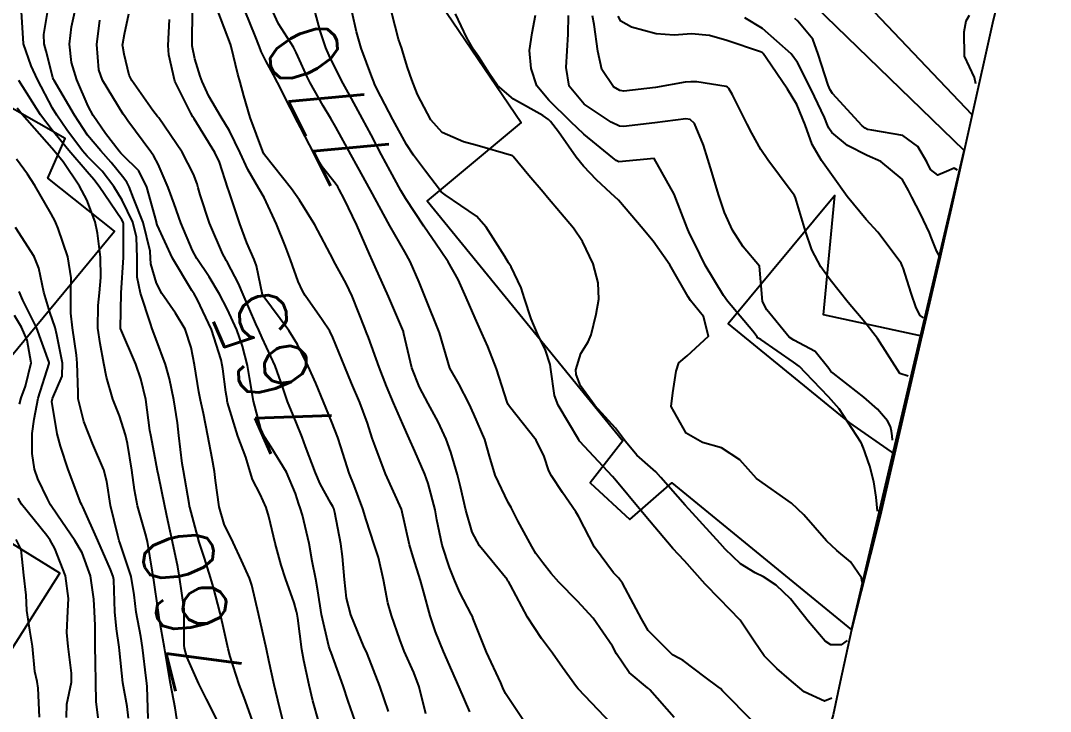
# Model space of a CAD drawing. Header units: metres. Extents: x 318500 to 325275, y 7408834 to 7428799.
# Drawn here: x 323634.9 to 323693.1, y 7419342.5 to 7419381.5 of the extents above; entities that cross this region are included whole.
import ezdxf
from ezdxf.enums import TextEntityAlignment as Align

# ---------------------------------------------------------------- set-up
doc = ezdxf.new("R2010")
doc.units = ezdxf.units.M
doc.header["$MEASUREMENT"] = 0
for name, color, linetype in [('Area', 45, 'Continuous'), ('Cotas', 45, 'Continuous'), ('Curvas de Nivel 1m', 11, 'Continuous'), ('Curvas de Nivel 5m', 15, 'Continuous'), ('Edificações', 30, 'Continuous'), ('Vias Primárias', 230, 'Continuous')]:
    doc.layers.add(name, color=color, linetype=linetype)
doc.styles.add('Style-STANDARD', font='STANDARD.shx')

msp = doc.modelspace()

# ---------------------------------------------------------------- linework, layer by layer
at = {"layer": 'Area'}
msp.add_lwpolyline([(323692.147, 7419391.108), (323689.797, 7419381.379), (323687.471, 7419370.896), (323683.449, 7419353.542), (323681.836, 7419347.131), (323681.204, 7419344.196), (323680.814, 7419342.327), (323679.51, 7419337.956), (323678.431, 7419332.738), (323676.787, 7419326.72), (323676.38, 7419323.854), (323673.704, 7419311.656), (323671.859, 7419305.106), (323669.22, 7419292.417)], dxfattribs=at)
at = {"layer": 'Curvas de Nivel 1m', "flags": 128}
for points, elevation in [([(323648.004, 7419342.034), (323647.557, 7419343.296), (323647.285, 7419344.045), (323646.771, 7419345.616), (323646.654, 7419346.055), (323646.36, 7419347.401), (323646.202, 7419348.063), (323645.822, 7419349.506), (323645.667, 7419350.071), (323645.321, 7419351.161), (323645.026, 7419352.081), (323644.495, 7419354.044), (323644.484, 7419354.089), (323644.478, 7419354.117), (323644.452, 7419354.264), (323644.13, 7419356.093), (323644.064, 7419356.506), (323643.872, 7419358.096), (323643.795, 7419358.813), (323643.595, 7419360.099), (323643.348, 7419361.296), (323643.126, 7419362.104), (323642.572, 7419363.573), (323642.375, 7419364.113), (323642.273, 7419364.426), (323641.705, 7419366.124), (323641.526, 7419367.034), (323641.516, 7419368.127), (323641.479, 7419369.296), (323641.271, 7419370.131), (323640.679, 7419371.375), (323640.202, 7419372.147), (323639.55, 7419373.009), (323638.707, 7419373.866), (323638.435, 7419374.173), (323637.555, 7419375.354), (323636.988, 7419376.188), (323636.746, 7419376.578), (323635.897, 7419378.203), (323635.536, 7419378.967), (323635.099, 7419380.215), (323635.002, 7419382.032)], 761), ([(323649.753, 7419342.015), (323649.552, 7419342.763), (323649.251, 7419344.021), (323648.959, 7419345.395), (323648.821, 7419346.025), (323648.37, 7419348.03), (323647.992, 7419349.642), (323647.857, 7419350.038), (323647.419, 7419351.03), (323646.932, 7419352.052), (323646.435, 7419353.087), (323646.143, 7419354.065), (323645.946, 7419355.549), (323645.881, 7419356.069), (323645.749, 7419356.802), (323645.512, 7419358.075), (323645.259, 7419359.339), (323645.097, 7419360.082), (323645.007, 7419360.555), (323644.751, 7419362.087), (323644.565, 7419363.065), (323644.227, 7419364.094), (323643.688, 7419365.005), (323642.916, 7419366.107), (323642.616, 7419366.7), (323642.297, 7419367.786), (323642.274, 7419368.115), (323642.252, 7419368.499), (323641.856, 7419370.122), (323641.322, 7419371.489), (323641.075, 7419372.134), (323640.948, 7419372.391), (323640.696, 7419372.717), (323640.055, 7419373.501), (323639.469, 7419374.159), (323638.723, 7419375.058), (323637.976, 7419376.178), (323636.828, 7419378.13), (323636.799, 7419378.19), (323636.771, 7419378.298), (323636.38, 7419379.79), (323636.274, 7419380.198), (323636.262, 7419380.734), (323636.5, 7419382.195)], 762), ([(323651.758, 7419341.988), (323651.431, 7419343.123), (323651.237, 7419343.996), (323650.936, 7419345.395), (323650.819, 7419346.003), (323650.584, 7419347.79), (323650.548, 7419348.007), (323650.519, 7419348.156), (323650.376, 7419348.646), (323649.898, 7419350.015), (323649.649, 7419350.77), (323649.311, 7419352.021), (323648.953, 7419353.514), (323648.798, 7419354.027), (323648.457, 7419354.779), (323648.03, 7419355.601), (323647.897, 7419356.039), (323647.648, 7419356.877), (323647.21, 7419358.049), (323646.629, 7419359.958), (323646.603, 7419360.059), (323646.593, 7419360.122), (323646.535, 7419360.541), (323646.349, 7419361.864), (323646.314, 7419362.064), (323646.254, 7419362.365), (323645.709, 7419364.073), (323644.903, 7419365.788), (323644.737, 7419366.088), (323644.691, 7419366.169), (323644.612, 7419366.282), (323643.514, 7419368.101), (323642.658, 7419369.986), (323642.619, 7419370.111), (323642.605, 7419370.167), (323642.063, 7419372.119), (323641.613, 7419373.041), (323640.708, 7419373.927), (323640.601, 7419374.034), (323640.509, 7419374.143), (323639.738, 7419375.142), (323639.032, 7419376.166), (323638.748, 7419376.684), (323638.11, 7419378.177), (323637.813, 7419379.147), (323637.698, 7419380.181), (323637.813, 7419381.172), (323638.048, 7419382.178)], 763), ([(323660.299, 7419342.488), (323659.689, 7419343.879), (323659.277, 7419344.833), (323658.804, 7419345.893), (323658.357, 7419347.019), (323658.06, 7419347.905), (323657.694, 7419349.222), (323657.519, 7419349.913), (323657.096, 7419351.233), (323656.89, 7419351.923), (323656.45, 7419353.93), (323655.544, 7419355.939), (323654.948, 7419357.491), (323654.791, 7419357.947), (323654.513, 7419358.797), (323654.084, 7419359.957), (323653.624, 7419361.047), (323653.242, 7419361.97), (323652.575, 7419363.63), (323652.388, 7419363.983), (323651.96, 7419364.619), (323651.012, 7419366.004), (323650.862, 7419366.255), (323650.618, 7419366.793), (323650.17, 7419368.015), (323649.902, 7419368.757), (323649.385, 7419370.023), (323648.683, 7419371.534), (323648.39, 7419372.034), (323647.76, 7419373.104), (323647.333, 7419374.051), (323646.729, 7419375.3), (323646.27, 7419376.067), (323645.574, 7419377.262), (323645.192, 7419378.084), (323645.078, 7419378.39), (323644.783, 7419379.365), (323644.628, 7419380.092), (323644.62, 7419380.265), (323644.638, 7419382.092)], 767), ([(323663.442, 7419341.833), (323662.315, 7419343.519), (323662.169, 7419343.852), (323662.041, 7419344.135), (323661.231, 7419345.861), (323660.493, 7419347.744), (323660.441, 7419347.869), (323660.372, 7419348.001), (323659.735, 7419349.225), (323659.453, 7419349.884), (323659.156, 7419350.643), (323658.743, 7419351.895), (323658.442, 7419353.337), (323658.337, 7419353.902), (323657.945, 7419355.388), (323657.751, 7419355.911), (323657.198, 7419357.211), (323656.882, 7419357.924), (323656.512, 7419358.736), (323655.997, 7419359.935), (323655.603, 7419360.876), (323655.177, 7419361.944), (323654.575, 7419363.629), (323654.456, 7419363.952), (323654.378, 7419364.158), (323653.66, 7419365.964), (323653.324, 7419366.676), (323652.63, 7419367.933), (323652.614, 7419367.965), (323652.603, 7419367.98), (323652.585, 7419368.026), (323651.555, 7419369.997), (323650.68, 7419371.373), (323650.224, 7419372.015), (323648.709, 7419373.942), (323648.674, 7419373.995), (323648.656, 7419374.031), (323648.614, 7419374.129), (323647.906, 7419376.043), (323647.535, 7419377.272), (323647.329, 7419378.052), (323647.207, 7419378.489), (323646.827, 7419380.06), (323646.792, 7419380.189), (323646.068, 7419382.071)], 768), ([(323668.291, 7419341.81), (323666.42, 7419343.789), (323666.321, 7419343.911), (323665.532, 7419345.002), (323664.957, 7419345.811), (323664.352, 7419346.636), (323663.556, 7419347.832), (323662.593, 7419349.651), (323662.481, 7419349.849), (323662.448, 7419349.897), (323662.401, 7419349.965), (323660.839, 7419351.866), (323660.432, 7419352.64), (323660.067, 7419353.876), (323659.774, 7419355.191), (323659.597, 7419355.883), (323659.222, 7419357.156), (323658.966, 7419357.893), (323658.515, 7419358.868), (323657.941, 7419359.909), (323657.449, 7419360.826), (323657.031, 7419361.923), (323656.579, 7419363.84), (323656.559, 7419363.93), (323656.546, 7419363.965), (323655.716, 7419365.939), (323654.957, 7419367.616), (323654.804, 7419367.948), (323654.636, 7419368.339), (323653.918, 7419369.961), (323653.199, 7419371.455), (323652.92, 7419371.977), (323652.839, 7419372.125), (323652.694, 7419372.34), (323651.968, 7419373.257), (323651.516, 7419373.998), (323650.732, 7419375.483), (323650.455, 7419376.013), (323650.181, 7419376.583), (323649.439, 7419378.023), (323649.209, 7419378.461), (323648.782, 7419379.256), (323648.52, 7419379.776), (323648.422, 7419380.044), (323648.19, 7419380.655), (323647.617, 7419382.052)], 769), ([(323676.294, 7419341.93), (323674.567, 7419343.686), (323674.441, 7419343.808), (323674.322, 7419343.899), (323673.578, 7419344.448), (323672.337, 7419345.382), (323672.129, 7419345.504), (323671.729, 7419345.719), (323670.36, 7419347.094), (323669.985, 7419347.746), (323669.543, 7419348.592), (323668.915, 7419349.762), (323668.69, 7419350.053), (323668.406, 7419350.344), (323667.341, 7419351.781), (323666.446, 7419353.505), (323666.285, 7419353.792), (323665.537, 7419354.875), (323664.911, 7419355.813), (323664.764, 7419356.105), (323664.486, 7419356.904), (323664.048, 7419357.827), (323662.528, 7419359.728), (323662.453, 7419359.851), (323662.402, 7419359.981), (323661.812, 7419361.857), (323661.305, 7419363.127), (323660.975, 7419363.866), (323660.593, 7419364.719), (323660.092, 7419365.878), (323659.637, 7419366.901), (323659.076, 7419367.893), (323658.64, 7419368.539), (323657.704, 7419369.914), (323656.683, 7419371.457), (323656.396, 7419371.933), (323655.798, 7419373.036), (323655.316, 7419373.944), (323654.727, 7419375.065), (323654.243, 7419375.965), (323653.611, 7419377.118), (323653.151, 7419377.976), (323652.777, 7419378.702), (323652.355, 7419379.556), (323652.168, 7419379.989), (323651.858, 7419380.94), (323651.573, 7419381.999)], 771), ([(323680.73, 7419343.27), (323680.312, 7419343.09), (323679.173, 7419343.621), (323678.327, 7419344.334), (323677.634, 7419344.942), (323676.902, 7419345.652), (323676.352, 7419346.474), (323675.556, 7419347.672), (323674.388, 7419348.872), (323673.573, 7419349.698), (323672.413, 7419351.024), (323672.077, 7419351.375), (323671.751, 7419351.72), (323670.443, 7419353.271), (323670.05, 7419353.746), (323668.478, 7419355.62), (323668.344, 7419355.771), (323666.5, 7419357.753), (323666.485, 7419357.775), (323666.45, 7419357.842), (323665.291, 7419359.809), (323665.084, 7419360.358), (323664.879, 7419361.815), (323664.841, 7419362.103), (323664.566, 7419362.906), (323664.123, 7419363.827), (323663.752, 7419364.673), (323663.384, 7419365.838), (323663.204, 7419366.429), (323662.628, 7419367.611), (323662.49, 7419367.851), (323662.28, 7419368.209), (323661.223, 7419369.864), (323660.669, 7419370.477), (323658.903, 7419371.681), (323658.689, 7419371.845), (323658.64, 7419371.901), (323657.799, 7419373.012), (323657.115, 7419373.924), (323656.719, 7419374.53), (323655.949, 7419375.942), (323655.047, 7419377.675), (323654.923, 7419377.958), (323654.879, 7419378.066), (323654.774, 7419378.338), (323654.168, 7419379.966), (323653.894, 7419380.879), (323653.649, 7419381.972)], 772), ([(323681.59, 7419346.52), (323681.248, 7419346.274), (323680.681, 7419346.268), (323680.353, 7419346.484), (323679.396, 7419347.62), (323678.389, 7419348.878), (323677.592, 7419349.642), (323676.864, 7419350.113), (323676.407, 7419350.333), (323675.583, 7419350.844), (323674.703, 7419351.686), (323674.425, 7419351.993), (323672.858, 7419353.706), (323672.457, 7419354.153), (323671.077, 7419355.731), (323670.789, 7419356.041), (323670.486, 7419356.3), (323669.728, 7419356.987), (323669.091, 7419357.761), (323668.511, 7419358.506), (323667.362, 7419359.782), (323666.547, 7419360.891), (323666.291, 7419361.529), (323666.282, 7419361.794), (323666.569, 7419362.731), (323666.977, 7419363.385), (323667.144, 7419363.784), (323667.438, 7419364.946), (323667.571, 7419365.786), (323667.539, 7419366.706), (323667.255, 7419367.791), (323666.649, 7419369.052), (323666.142, 7419369.805), (323664.686, 7419371.531), (323664.434, 7419371.824), (323663.63, 7419372.767), (323662.751, 7419373.849), (323662.71, 7419373.882), (323662.658, 7419373.904), (323660.719, 7419374.475), (323659.94, 7419374.67), (323658.73, 7419375.2), (323658.099, 7419375.91), (323657.34, 7419377.343), (323657.115, 7419377.925), (323657.023, 7419378.176), (323656.779, 7419378.877), (323656.541, 7419379.687), (323656.457, 7419379.935), (323656.265, 7419380.471), (323655.893, 7419381.944)], 773), ([(323682.45, 7419349.82), (323682.405, 7419350.065), (323681.782, 7419350.957), (323681.018, 7419351.601), (323680.428, 7419352.141), (323679.141, 7419353.623), (323678.46, 7419354.267), (323676.48, 7419355.66), (323675.545, 7419356.729), (323674.497, 7419357.393), (323673.429, 7419357.701), (323672.508, 7419358.23), (323671.669, 7419359.723), (323671.755, 7419360.509), (323671.952, 7419361.726), (323672.091, 7419362.198), (323672.569, 7419362.597), (323673.769, 7419363.702), (323673.493, 7419364.81), (323672.756, 7419365.718), (323672.613, 7419365.931), (323671.581, 7419367.731), (323670.653, 7419369.06), (323670.342, 7419369.432), (323670.085, 7419369.749), (323668.684, 7419371.378), (323668.261, 7419371.776), (323667.443, 7419372.534), (323666.705, 7419373.3), (323666.3, 7419373.804), (323665.311, 7419375.234), (323664.86, 7419375.819), (323664.742, 7419375.933), (323664.417, 7419376.153), (323662.758, 7419377.075), (323661.854, 7419377.864), (323661.413, 7419378.507), (323660.786, 7419379.493), (323660.51, 7419379.883), (323660.138, 7419380.548), (323659.483, 7419381.893)], 774), ([(323684.16, 7419357.84), (323684.136, 7419358.072), (323684.103, 7419358.334), (323684.035, 7419358.599), (323683.872, 7419358.918), (323683.31, 7419359.572), (323682.54, 7419360.264), (323680.801, 7419361.606), (323680.667, 7419361.715), (323680.563, 7419361.872), (323679.786, 7419362.835), (323678.578, 7419363.469), (323678.314, 7419363.643), (323677.066, 7419365.193), (323676.822, 7419365.658), (323676.64, 7419367.66), (323675.729, 7419368.752), (323675.129, 7419369.683), (323674.675, 7419370.682), (323674.338, 7419371.695), (323673.964, 7419372.957), (323673.74, 7419373.705), (323673.493, 7419374.48), (323672.98, 7419375.716), (323672.743, 7419375.931), (323672.498, 7419375.968), (323670.74, 7419375.74), (323668.967, 7419375.536), (323668.737, 7419375.564), (323668.281, 7419375.777), (323666.755, 7419376.803), (323665.912, 7419377.809), (323665.727, 7419378.864), (323665.796, 7419379.81), (323665.853, 7419380.761), (323665.86, 7419381.81)], 776), ([(323685.03, 7419361.44), (323684.575, 7419361.603), (323683.299, 7419363.573), (323682.594, 7419364.491), (323681.65, 7419365.594), (323680.629, 7419366.89), (323680.111, 7419367.618), (323679.597, 7419368.573), (323679.236, 7419369.631), (323678.688, 7419371.51), (323678.632, 7419371.641), (323678.438, 7419371.898), (323677.121, 7419373.656), (323676.726, 7419374.245), (323676.223, 7419375.156), (323675.955, 7419375.672), (323675.12, 7419377.33), (323674.925, 7419377.688), (323674.847, 7419377.765), (323674.771, 7419377.798), (323673.114, 7419378.056), (323672.773, 7419378.065), (323672.459, 7419378.037), (323670.77, 7419377.74), (323668.997, 7419377.536), (323668.767, 7419377.566), (323668.408, 7419377.775), (323667.752, 7419378.758), (323667.527, 7419379.789), (323667.313, 7419381.292), (323667.226, 7419381.794)], 777), ([(323685.9, 7419364.73), (323685.715, 7419364.874), (323685.488, 7419365.311), (323685.205, 7419366.138), (323684.749, 7419367.558), (323684.723, 7419367.64), (323684.643, 7419367.832), (323683.32, 7419369.573), (323682.671, 7419370.298), (323681.599, 7419371.596), (323680.708, 7419372.838), (323680.14, 7419373.619), (323679.618, 7419374.516), (323679.217, 7419375.633), (323678.757, 7419376.784), (323678.228, 7419377.645), (323677.033, 7419379.412), (323676.847, 7419379.659), (323676.791, 7419379.711), (323676.697, 7419379.756), (323674.801, 7419380.398), (323673.828, 7419380.681), (323672.806, 7419380.765), (323671.829, 7419380.706), (323670.806, 7419380.779), (323669.422, 7419381.149), (323668.816, 7419381.478), (323668.673, 7419381.772)], 778), ([(323688.86, 7419377.94), (323688.782, 7419378.314), (323688.216, 7419379.509), (323688.19, 7419380.886), (323688.314, 7419381.508), (323688.499, 7419381.83)], 781), ([(323653.827, 7419341.957), (323653.434, 7419343.096), (323653.145, 7419343.967), (323652.469, 7419345.847), (323652.417, 7419345.979), (323652.343, 7419346.193), (323651.917, 7419347.987), (323651.718, 7419349.325), (323651.603, 7419349.992), (323651.402, 7419350.998), (323651.224, 7419351.998), (323650.854, 7419353.594), (323650.725, 7419354.006), (323650.656, 7419354.211), (323650.458, 7419354.816), (323649.948, 7419356.015), (323649.077, 7419357.438), (323648.7, 7419358.028), (323648.507, 7419358.474), (323648.088, 7419360.037), (323647.867, 7419361.364), (323647.758, 7419362.042), (323647.475, 7419363.138), (323647.144, 7419364.052), (323646.598, 7419365.241), (323646.169, 7419366.067), (323645.588, 7419367.044), (323644.888, 7419368.086), (323644.637, 7419368.537), (323643.992, 7419370.097), (323643.604, 7419371.173), (323643.263, 7419372.104), (323642.703, 7419373.418), (323642.464, 7419373.87), (323642.301, 7419374.116), (323641.003, 7419375.869), (323640.811, 7419376.139), (323640.741, 7419376.234), (323639.563, 7419378.158), (323639.351, 7419378.736), (323639.24, 7419380.163), (323639.42, 7419381.552)], 764), ([(323657.818, 7419342.386), (323657.444, 7419343.913), (323657.13, 7419344.72), (323656.594, 7419345.926), (323656.35, 7419346.585), (323655.883, 7419347.935), (323655.672, 7419348.642), (323655.418, 7419349.94), (323655.147, 7419351.204), (323654.903, 7419351.945), (323654.441, 7419353.331), (323654.256, 7419353.953), (323653.774, 7419355.271), (323653.484, 7419355.965), (323653.014, 7419357.451), (323652.849, 7419357.975), (323652.513, 7419358.845), (323652.042, 7419359.987), (323651.602, 7419361.055), (323651.178, 7419362.001), (323650.568, 7419363.223), (323650.089, 7419364.015), (323648.609, 7419365.995), (323648.594, 7419366.03), (323648.259, 7419367.668), (323648.133, 7419368.037), (323647.711, 7419368.977), (323647.326, 7419370.05), (323646.688, 7419371.905), (323646.638, 7419372.061), (323646.161, 7419373.524), (323645.915, 7419374.072), (323644.738, 7419375.978), (323644.668, 7419376.091), (323644.547, 7419376.288), (323643.656, 7419378.101), (323643.304, 7419379.586), (323643.278, 7419380.105), (323643.343, 7419381.574)], 766), ([(323686.79, 7419368.25), (323686.65, 7419368.487), (323686.357, 7419369.234), (323686.238, 7419369.536), (323685.741, 7419370.609), (323685.24, 7419371.552), (323685.059, 7419371.918), (323684.705, 7419372.56), (323683.494, 7419373.572), (323682.723, 7419373.897), (323681.608, 7419374.476), (323680.736, 7419375.21), (323680.566, 7419375.44), (323680.492, 7419375.614), (323680.32, 7419376.043), (323679.567, 7419377.628), (323678.793, 7419379.157), (323678.44, 7419379.644), (323676.811, 7419381.071), (323675.824, 7419381.675)], 779), ([(323643.752, 7419342.095), (323643.666, 7419342.727), (323643.412, 7419344.099), (323643.219, 7419345.208), (323643.057, 7419346.103), (323642.779, 7419347.691), (323642.719, 7419348.107), (323642.44, 7419350.059), (323642.434, 7419350.11), (323642.394, 7419350.374), (323642.1, 7419352.115), (323641.999, 7419352.544), (323641.55, 7419354.123), (323641.368, 7419355.035), (323641.225, 7419356.129), (323640.985, 7419357.64), (323640.87, 7419358.134), (323640.516, 7419359.211), (323640.155, 7419360.146), (323639.783, 7419361.392), (323639.65, 7419362.153), (323639.435, 7419363.289), (323639.306, 7419364.159), (323639.327, 7419365.432), (323639.405, 7419366.158), (323639.479, 7419367.018), (323639.461, 7419368.158), (323639.292, 7419369.519), (323639.147, 7419370.163), (323638.678, 7419371.403), (323638.271, 7419372.174), (323637.341, 7419373.547), (323636.822, 7419374.189), (323636.712, 7419374.313), (323635.027, 7419376.216), (323634.745, 7419376.576)], 759), ([(323642.141, 7419342.112), (323642.09, 7419343.895), (323642.065, 7419344.114), (323642.029, 7419344.4), (323641.828, 7419346.118), (323641.729, 7419346.74), (323641.473, 7419348.123), (323641.353, 7419349.098), (323641.177, 7419350.128), (323640.561, 7419351.994), (323640.507, 7419352.139), (323640.425, 7419352.446), (323640.015, 7419354.147), (323639.806, 7419355.492), (323639.634, 7419356.153), (323639.006, 7419357.648), (323638.786, 7419358.166), (323638.511, 7419358.879), (323638.198, 7419360.173), (323638.187, 7419360.52), (323638.142, 7419362.174), (323638.094, 7419362.638), (323637.877, 7419364.177), (323637.773, 7419364.997), (323637.782, 7419366.178), (323637.805, 7419366.992), (323637.613, 7419368.18), (323637.065, 7419369.775), (323636.885, 7419370.188), (323636.666, 7419370.6), (323635.739, 7419372.204), (323635.336, 7419372.85), (323634.705, 7419373.702)], 758), ([(323641.033, 7419342.129), (323640.967, 7419342.8), (323640.71, 7419344.134), (323640.527, 7419345.947), (323640.511, 7419346.137), (323640.355, 7419347.171), (323640.263, 7419348.142), (323640.196, 7419349.951), (323640.166, 7419350.143), (323640.019, 7419350.522), (323639.297, 7419352.157), (323638.449, 7419354.076), (323638.399, 7419354.171), (323638.348, 7419354.274), (323637.625, 7419356.178), (323637.188, 7419357.485), (323637.001, 7419358.185), (323636.697, 7419360.018), (323636.734, 7419360.188), (323637.283, 7419361.442), (323637.311, 7419362.182), (323636.983, 7419363.776), (323636.886, 7419364.187), (323636.593, 7419365.066), (323636.249, 7419366.195), (323635.973, 7419367.55), (323635.714, 7419368.204), (323634.654, 7419369.839)], 757), ([(323639.319, 7419342.155), (323639.213, 7419343.07), (323639.196, 7419344.157), (323639.173, 7419345.312), (323639.147, 7419346.158), (323639.149, 7419347.367), (323639.11, 7419348.159), (323639.073, 7419348.856), (323638.89, 7419350.163), (323638.409, 7419351.466), (323638.002, 7419352.174), (323637.033, 7419353.592), (323636.637, 7419354.188), (323636.453, 7419354.517), (323635.91, 7419355.644), (323635.736, 7419356.201), (323635.605, 7419357.082), (323635.599, 7419358.204), (323635.706, 7419359.008), (323635.936, 7419360.199), (323636.55, 7419362.161), (323636.558, 7419362.182), (323636.55, 7419362.221), (323635.832, 7419364.201), (323635.072, 7419365.744), (323634.857, 7419366.216)], 756), ([(323636.018, 7419342.194), (323635.93, 7419343.82), (323635.877, 7419344.197), (323635.747, 7419344.77), (323635.614, 7419346.201), (323635.461, 7419347.095), (323635.302, 7419348.206), (323635.248, 7419349.076), (323635.129, 7419350.209), (323634.968, 7419351.655), (323634.702, 7419352.216)], 754)]:
    msp.add_lwpolyline(points, dxfattribs=dict(at, elevation=elevation))
at = {"layer": 'Curvas de Nivel 5m', "flags": 128}
for points, elevation in [([(323655.717, 7419342.515), (323655.226, 7419343.941), (323654.498, 7419345.789), (323654.424, 7419345.949), (323654.343, 7419346.133), (323653.576, 7419347.962), (323653.33, 7419348.916), (323653.216, 7419349.968), (323653.114, 7419351.265), (323653.025, 7419351.971), (323652.672, 7419353.752), (323652.613, 7419353.978), (323652.567, 7419354.094), (323652.453, 7419354.283), (323651.842, 7419355.368), (323651.58, 7419355.993), (323651.022, 7419357.472), (323650.829, 7419358.005), (323650.512, 7419358.788), (323650.006, 7419360.015), (323649.752, 7419360.804), (323649.303, 7419362.022), (323648.574, 7419363.605), (323648.385, 7419364.033), (323648.224, 7419364.397), (323647.496, 7419366.047), (323647.239, 7419366.673), (323646.628, 7419367.864), (323646.552, 7419367.984), (323646.508, 7419368.062), (323646.366, 7419368.332), (323645.606, 7419370.076), (323645.082, 7419371.686), (323644.968, 7419372.086), (323644.902, 7419372.297), (323644.698, 7419372.851), (323644.069, 7419374.096), (323642.739, 7419376.033), (323642.679, 7419376.111), (323642.412, 7419376.448), (323641.214, 7419378.133), (323641.073, 7419378.436), (323640.785, 7419379.623), (323640.706, 7419380.058), (323640.702, 7419380.141), (323640.708, 7419380.224), (323640.799, 7419380.756), (323641.06, 7419381.893)], 765), ([(323671.834, 7419342.18), (323670.457, 7419343.738), (323670.383, 7419343.802), (323670.321, 7419343.842), (323669.284, 7419344.71), (323668.581, 7419345.766), (323668.347, 7419346.205), (323667.252, 7419347.781), (323666.384, 7419348.734), (323665.328, 7419349.806), (323664.892, 7419350.3), (323664.411, 7419350.904), (323664.031, 7419351.44), (323663.798, 7419351.829), (323663.008, 7419353.275), (323662.722, 7419353.846), (323662.627, 7419354.023), (323662.455, 7419354.315), (323661.734, 7419355.857), (323661.417, 7419356.93), (323661.151, 7419357.863), (323660.521, 7419359.297), (323660.263, 7419359.874), (323659.668, 7419361.01), (323659.169, 7419361.891), (323658.58, 7419363.9), (323657.779, 7419365.912), (323657.443, 7419366.743), (323656.926, 7419367.926), (323656.638, 7419368.457), (323655.792, 7419369.939), (323654.69, 7419371.95), (323653.981, 7419373.239), (323653.578, 7419373.967), (323652.733, 7419375.494), (323652.456, 7419375.984), (323652.029, 7419376.713), (323651.287, 7419378.002), (323651.113, 7419378.344), (323650.781, 7419379.102), (323650.5, 7419379.725), (323650.339, 7419380.017), (323649.506, 7419381.333), (323649.172, 7419382.035)], 770), ([(323683.31, 7419353.83), (323683.224, 7419354.621), (323683.108, 7419355.471), (323682.884, 7419356.364), (323682.499, 7419357.439), (323682.451, 7419357.533), (323682.434, 7419357.581), (323682.374, 7419357.71), (323681.146, 7419359.601), (323680.54, 7419360.279), (323679.253, 7419361.63), (323678.912, 7419361.983), (323678.566, 7419362.237), (323676.729, 7419363.508), (323676.579, 7419363.595), (323676.536, 7419363.617), (323676.509, 7419363.661), (323676.271, 7419363.979), (323674.842, 7419365.687), (323674.615, 7419365.999), (323673.588, 7419367.706), (323673.275, 7419368.339), (323672.659, 7419369.594), (323672.598, 7419369.721), (323672.561, 7419369.821), (323671.837, 7419371.729), (323670.71, 7419373.74), (323668.708, 7419373.553), (323668.558, 7419373.621), (323668.372, 7419373.775), (323666.73, 7419375.102), (323666.008, 7419375.807), (323664.758, 7419377.024), (323664.075, 7419377.83), (323663.764, 7419378.819), (323663.674, 7419379.837), (323663.816, 7419380.824), (323664.007, 7419381.832)], 775), ([(323687.82, 7419373.07), (323687.626, 7419373.179), (323687.202, 7419372.999), (323686.709, 7419372.8), (323686.295, 7419373.118), (323686.089, 7419373.539), (323685.586, 7419374.404), (323684.735, 7419375.038), (323682.987, 7419375.328), (323682.738, 7419375.374), (323682.604, 7419375.447), (323682.444, 7419375.584), (323680.767, 7419377.395), (323680.633, 7419377.612), (323680.517, 7419377.871), (323679.966, 7419379.623), (323679.658, 7419380.477), (323678.818, 7419381.488), (323678.639, 7419381.642)], 780), ([(323646.011, 7419342.064), (323645.436, 7419343.207), (323645.001, 7419344.08), (323644.333, 7419345.596), (323644.195, 7419346.091), (323644.173, 7419346.261), (323644.178, 7419348.092), (323644.168, 7419348.297), (323643.916, 7419350.095), (323643.816, 7419350.678), (323643.51, 7419352.099), (323643.25, 7419353.289), (323643.083, 7419354.104), (323642.721, 7419355.854), (323642.674, 7419356.108), (323642.485, 7419357.11), (323642.288, 7419358.113), (323642.243, 7419358.374), (323642.005, 7419360.118), (323641.722, 7419361.303), (323641.441, 7419362.127), (323640.58, 7419364.14), (323640.61, 7419366.14), (323640.758, 7419368.138), (323640.748, 7419370.05), (323640.725, 7419370.139), (323640.662, 7419370.267), (323639.385, 7419372.16), (323639.083, 7419372.553), (323638.698, 7419372.975), (323637.656, 7419374.181), (323636.727, 7419375.33), (323636.075, 7419376.2), (323634.845, 7419378.143)], 760), ([(323634.879, 7419359.861), (323634.975, 7419360.213), (323635.213, 7419360.886), (323635.531, 7419362.205), (323635.31, 7419363.468), (323634.993, 7419364.214), (323634.59, 7419364.87)], 755), ([(323637.539, 7419342.178), (323637.545, 7419342.93), (323637.808, 7419344.175), (323637.825, 7419344.667), (323637.621, 7419346.177), (323637.55, 7419346.981), (323637.607, 7419348.178), (323637.655, 7419348.9), (323637.479, 7419350.179), (323636.881, 7419351.718), (323636.616, 7419352.188), (323636.424, 7419352.457), (323634.996, 7419354.212), (323634.797, 7419354.559)], 755)]:
    msp.add_lwpolyline(points, dxfattribs=dict(at, elevation=elevation))
at = {"layer": 'Edificações'}
for points in [[(323688.2, 7419374.181), (323675.596, 7419386.409), (323670.166, 7419382.931), (323665.622, 7419389.179), (323657.597, 7419384.051), (323663.201, 7419375.769), (323657.889, 7419371.349), (323668.925, 7419357.792), (323667.092, 7419355.422), (323669.335, 7419353.359), (323671.695, 7419355.422), (323681.836, 7419347.131)], [(323688.2, 7419374.181), (323686.837, 7419368.159), (323685.802, 7419363.695), (323680.258, 7419364.91), (323680.907, 7419371.643), (323674.87, 7419364.392), (323681.719, 7419358.808), (323684.261, 7419357.046), (323683.52, 7419353.85), (323682.765, 7419350.826), (323682.106, 7419348.206), (323681.836, 7419347.131)]]:
    msp.add_lwpolyline(points, close=True, dxfattribs=at)
for points in [[(323633.698, 7419361.734), (323640.251, 7419369.628), (323636.474, 7419372.629), (323637.462, 7419374.858), (323628.792, 7419379.787)], [(323632.924, 7419343.665), (323637.163, 7419350.324), (323629.263, 7419355.188)]]:
    msp.add_lwpolyline(points, dxfattribs=at)
at = {"layer": 'Vias Primárias'}
for points in [[(323715.644, 7420145.548, 0), (323709.04, 7420132.939)], [(323831.088, 7420001.787, 0), (323833.844, 7420008.443, 0.220888)]]:
    msp.add_lwpolyline(points, format="xyb", dxfattribs=at)
msp.add_lwpolyline([(323688.649, 7419376.204), (323681.292, 7419383.955), (323669.03, 7419398.529), (323657.465, 7419412.183), (323647.291, 7419424.323), (323636.957, 7419437.281), (323629.71, 7419447.964), (323622.036, 7419461.729), (323615.366, 7419473.792), (323610.506, 7419483.205), (323604.762, 7419493.806)], dxfattribs=at)

# ---------------------------------------------------------------- texts
at = {"layer": 'Cotas', "style": 'Style-STANDARD'}
for s, rotation, p in [('770', 116.63302, (323652.332, 7419376.865, 770)), ('765', 113.38421, (323649.221, 7419361.725, 765)), ('760', 103.87041, (323644.607, 7419348.233, 760))]:
    msp.add_text(s, height=4, rotation=rotation, dxfattribs=at).set_placement(p, align=Align.MIDDLE_CENTER)

doc.saveas('drawing.dxf')
